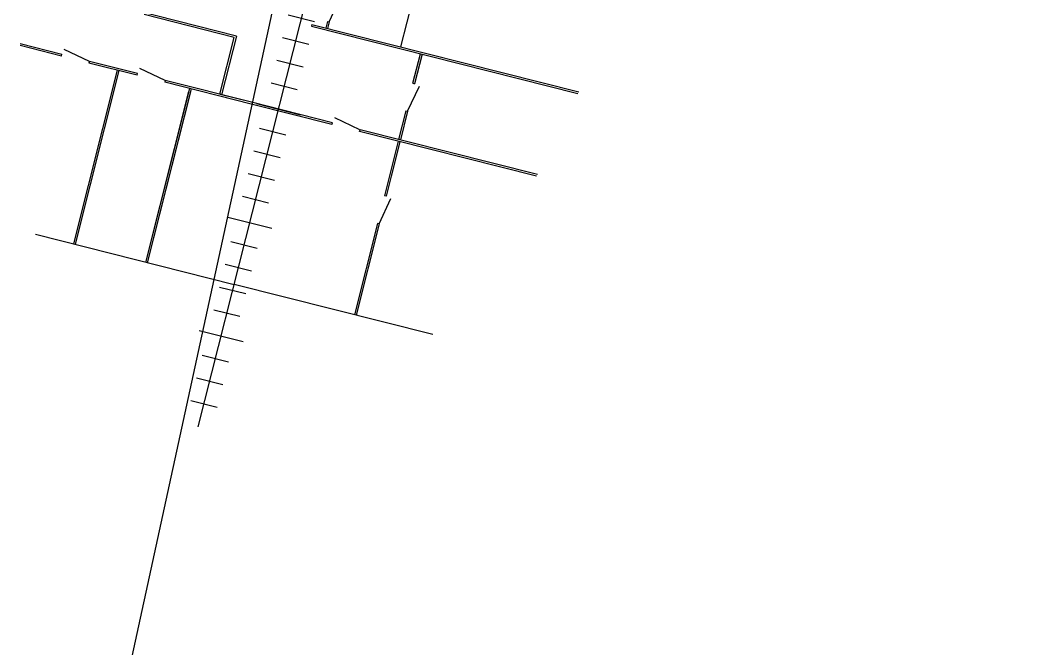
# Model space of a CAD drawing. Header units: metres. Extents: x 267365 to 277461, y 2088854 to 2108025.
# Drawn here: x 273053.9 to 273148.8, y 2095470.9 to 2095530 of the extents above; entities that cross this region are included whole.
import ezdxf

# ---------------------------------------------------------------- set-up
doc = ezdxf.new("R2010")
doc.units = ezdxf.units.M
doc.layers.add('village', color=3, linetype='Continuous')

msp = doc.modelspace()

# ---------------------------------------------------------------- linework, layer by layer
at = {"color": 30}
for p, q in [((273070.689, 2095491.763), (273148.798, 2095800.78)), ((273070.689, 2095491.763), (273148.798, 2095800.78)), ((273070.689, 2095491.763), (273148.798, 2095800.78)), ((273092.262, 2095537.507), (273089.743, 2095527.538)), ((273092.262, 2095537.507), (273089.743, 2095527.538)), ((273092.262, 2095537.507), (273089.743, 2095527.538)), ((273083.018, 2095529.884), (273084.136, 2095532.262)), ((273083.018, 2095529.884), (273084.136, 2095532.262)), ((273083.018, 2095529.884), (273084.136, 2095532.262)), ((273074.289, 2095528.532), (273063.054, 2095531.382)), ((273074.289, 2095528.532), (273063.054, 2095531.382)), ((273074.289, 2095528.532), (273063.054, 2095531.382)), ((273074.085, 2095528.42), (273065.608, 2095530.563)), ((273074.085, 2095528.42), (273065.608, 2095530.563)), ((273074.085, 2095528.42), (273065.608, 2095530.563)), ((273081.639, 2095529.894), (273079.173, 2095530.517)), ((273081.639, 2095529.894), (273079.173, 2095530.517)), ((273081.639, 2095529.894), (273079.173, 2095530.517)), ((273082.861, 2095529.924), (273082.702, 2095529.297)), ((273082.861, 2095529.924), (273082.702, 2095529.297)), ((273082.861, 2095529.924), (273082.702, 2095529.297)), ((273082.861, 2095529.924), (273083.023, 2095529.883)), ((273082.861, 2095529.924), (273083.023, 2095529.883)), ((273082.861, 2095529.924), (273083.023, 2095529.883)), ((273083.023, 2095529.883), (273082.864, 2095529.256)), ((273083.023, 2095529.883), (273082.864, 2095529.256)), ((273083.023, 2095529.883), (273082.864, 2095529.256)), ((273081.397, 2095529.626), (273081.356, 2095529.464)), ((273081.397, 2095529.626), (273081.356, 2095529.464)), ((273081.397, 2095529.626), (273081.356, 2095529.464)), ((273081.356, 2095529.464), (273106.438, 2095523.124)), ((273081.356, 2095529.464), (273106.438, 2095523.124)), ((273081.356, 2095529.464), (273106.438, 2095523.124)), ((273081.397, 2095529.626), (273106.509, 2095523.279)), ((273081.397, 2095529.626), (273106.509, 2095523.279)), ((273081.397, 2095529.626), (273106.509, 2095523.279)), ((273072.729, 2095523.059), (273074.085, 2095528.42)), ((273072.729, 2095523.059), (273074.085, 2095528.42)), ((273072.729, 2095523.059), (273074.085, 2095528.42)), ((273074.289, 2095528.532), (273072.891, 2095523.018)), ((273074.289, 2095528.532), (273072.891, 2095523.018)), ((273074.289, 2095528.532), (273072.891, 2095523.018)), ((273081.099, 2095527.759), (273078.633, 2095528.382)), ((273081.099, 2095527.759), (273078.633, 2095528.382)), ((273081.099, 2095527.759), (273078.633, 2095528.382)), ((273057.812, 2095526.658), (273053.926, 2095527.64)), ((273057.812, 2095526.658), (273053.926, 2095527.64)), ((273057.812, 2095526.658), (273053.926, 2095527.64)), ((273057.853, 2095526.82), (273053.928, 2095527.812)), ((273057.853, 2095526.82), (273053.928, 2095527.812)), ((273057.853, 2095526.82), (273053.928, 2095527.812)), ((273060.448, 2095526.164), (273058.071, 2095527.283)), ((273060.448, 2095526.164), (273058.071, 2095527.283)), ((273060.448, 2095526.164), (273058.071, 2095527.283)), ((273057.812, 2095526.658), (273057.855, 2095526.825)), ((273057.812, 2095526.658), (273057.855, 2095526.825)), ((273057.812, 2095526.658), (273057.855, 2095526.825)), ((273060.448, 2095526.164), (273060.407, 2095526.002)), ((273060.448, 2095526.164), (273060.407, 2095526.002)), ((273060.448, 2095526.164), (273060.407, 2095526.002)), ((273064.942, 2095524.855), (273060.407, 2095526.002)), ((273064.942, 2095524.855), (273060.407, 2095526.002)), ((273064.942, 2095524.855), (273060.407, 2095526.002)), ((273064.983, 2095525.017), (273060.448, 2095526.164)), ((273064.983, 2095525.017), (273060.448, 2095526.164)), ((273064.983, 2095525.017), (273060.448, 2095526.164)), ((273080.56, 2095525.623), (273078.094, 2095526.247)), ((273080.56, 2095525.623), (273078.094, 2095526.247)), ((273080.56, 2095525.623), (273078.094, 2095526.247)), ((273090.901, 2095524.096), (273091.603, 2095526.874)), ((273090.901, 2095524.096), (273091.603, 2095526.874)), ((273090.901, 2095524.096), (273091.603, 2095526.874)), ((273091.76, 2095526.834), (273091.058, 2095524.056)), ((273091.76, 2095526.834), (273091.058, 2095524.056)), ((273091.76, 2095526.834), (273091.058, 2095524.056)), ((273063.068, 2095525.329), (273058.939, 2095508.996)), ((273063.068, 2095525.329), (273058.939, 2095508.996)), ((273063.068, 2095525.329), (273058.939, 2095508.996)), ((273063.23, 2095525.288), (273059.102, 2095508.955)), ((273063.23, 2095525.288), (273059.102, 2095508.955)), ((273063.23, 2095525.288), (273059.102, 2095508.955)), ((273064.942, 2095524.855), (273064.984, 2095525.023)), ((273064.942, 2095524.855), (273064.984, 2095525.023)), ((273064.942, 2095524.855), (273064.984, 2095525.023)), ((273067.578, 2095524.361), (273065.2, 2095525.48)), ((273067.578, 2095524.361), (273065.2, 2095525.48)), ((273067.578, 2095524.361), (273065.2, 2095525.48)), ((273067.578, 2095524.361), (273067.537, 2095524.199)), ((273067.578, 2095524.361), (273067.537, 2095524.199)), ((273067.578, 2095524.361), (273067.537, 2095524.199)), ((273075.661, 2095522.146), (273067.537, 2095524.199)), ((273075.661, 2095522.146), (273067.537, 2095524.199)), ((273075.661, 2095522.146), (273067.537, 2095524.199)), ((273075.702, 2095522.308), (273067.578, 2095524.361)), ((273075.702, 2095522.308), (273067.578, 2095524.361)), ((273075.702, 2095522.308), (273067.578, 2095524.361)), ((273080.02, 2095523.488), (273077.554, 2095524.111)), ((273080.02, 2095523.488), (273077.554, 2095524.111)), ((273080.02, 2095523.488), (273077.554, 2095524.111)), ((273090.901, 2095524.096), (273091.063, 2095524.055)), ((273090.901, 2095524.096), (273091.063, 2095524.055)), ((273090.901, 2095524.096), (273091.063, 2095524.055)), ((273069.859, 2095523.612), (273065.721, 2095507.243)), ((273069.859, 2095523.612), (273065.721, 2095507.243)), ((273069.859, 2095523.612), (273065.721, 2095507.243)), ((273069.786, 2095523.326), (273065.721, 2095507.243)), ((273069.786, 2095523.326), (273065.721, 2095507.243)), ((273069.786, 2095523.326), (273065.721, 2095507.243)), ((273070.021, 2095523.571), (273065.883, 2095507.202)), ((273070.021, 2095523.571), (273065.883, 2095507.202)), ((273070.021, 2095523.571), (273065.883, 2095507.202)), ((273069.948, 2095523.285), (273065.883, 2095507.202)), ((273069.948, 2095523.285), (273065.883, 2095507.202)), ((273069.948, 2095523.285), (273065.883, 2095507.202)), ((273090.397, 2095521.462), (273091.516, 2095523.84)), ((273090.397, 2095521.462), (273091.516, 2095523.84)), ((273090.397, 2095521.462), (273091.516, 2095523.84)), ((273075.661, 2095522.146), (273072.714, 2095522.891)), ((273075.661, 2095522.146), (273072.714, 2095522.891)), ((273075.661, 2095522.146), (273072.714, 2095522.891)), ((273075.702, 2095522.308), (273072.755, 2095523.053)), ((273075.702, 2095522.308), (273072.755, 2095523.053)), ((273075.702, 2095522.308), (273072.755, 2095523.053)), ((273083.28, 2095520.22), (273075.661, 2095522.146)), ((273083.28, 2095520.22), (273075.661, 2095522.146)), ((273083.28, 2095520.22), (273075.661, 2095522.146)), ((273083.321, 2095520.382), (273075.702, 2095522.308)), ((273083.321, 2095520.382), (273075.702, 2095522.308)), ((273083.321, 2095520.382), (273075.702, 2095522.308)), ((273076.18, 2095522.187), (273080.314, 2095521.142)), ((273076.18, 2095522.187), (273080.314, 2095521.142)), ((273076.18, 2095522.187), (273080.314, 2095521.142)), ((273076.18, 2095522.187), (273080.314, 2095521.142)), ((273076.18, 2095522.187), (273080.314, 2095521.142)), ((273076.18, 2095522.187), (273080.314, 2095521.142)), ((273090.24, 2095521.502), (273089.558, 2095518.805)), ((273090.24, 2095521.502), (273089.558, 2095518.805)), ((273090.24, 2095521.502), (273089.558, 2095518.805)), ((273090.402, 2095521.461), (273089.72, 2095518.764)), ((273090.402, 2095521.461), (273089.72, 2095518.764)), ((273090.402, 2095521.461), (273089.72, 2095518.764)), ((273090.24, 2095521.502), (273090.402, 2095521.461)), ((273090.24, 2095521.502), (273090.402, 2095521.461)), ((273090.24, 2095521.502), (273090.402, 2095521.461)), ((273083.28, 2095520.22), (273083.322, 2095520.387)), ((273083.28, 2095520.22), (273083.322, 2095520.387)), ((273083.28, 2095520.22), (273083.322, 2095520.387)), ((273085.916, 2095519.726), (273083.538, 2095520.845)), ((273085.916, 2095519.726), (273083.538, 2095520.845)), ((273085.916, 2095519.726), (273083.538, 2095520.845)), ((273078.94, 2095519.217), (273076.474, 2095519.841)), ((273078.94, 2095519.217), (273076.474, 2095519.841)), ((273078.94, 2095519.217), (273076.474, 2095519.841)), ((273085.882, 2095519.562), (273085.923, 2095519.724)), ((273085.882, 2095519.562), (273085.923, 2095519.724)), ((273085.882, 2095519.562), (273085.923, 2095519.724)), ((273102.546, 2095515.349), (273085.882, 2095519.562)), ((273102.546, 2095515.349), (273085.882, 2095519.562)), ((273102.546, 2095515.349), (273085.882, 2095519.562)), ((273102.625, 2095515.502), (273085.923, 2095519.724)), ((273102.625, 2095515.502), (273085.923, 2095519.724)), ((273102.625, 2095515.502), (273085.923, 2095519.724)), ((273089.517, 2095518.643), (273088.22, 2095513.51)), ((273089.517, 2095518.643), (273088.22, 2095513.51)), ((273089.517, 2095518.643), (273088.22, 2095513.51)), ((273089.679, 2095518.602), (273088.861, 2095515.364)), ((273089.679, 2095518.602), (273088.861, 2095515.364)), ((273089.679, 2095518.602), (273088.861, 2095515.364)), ((273078.401, 2095517.082), (273075.935, 2095517.705)), ((273078.401, 2095517.082), (273075.935, 2095517.705)), ((273078.401, 2095517.082), (273075.935, 2095517.705)), ((273077.861, 2095514.947), (273075.395, 2095515.57)), ((273077.861, 2095514.947), (273075.395, 2095515.57)), ((273077.861, 2095514.947), (273075.395, 2095515.57)), ((273088.861, 2095515.364), (273088.382, 2095513.469)), ((273088.861, 2095515.364), (273088.382, 2095513.469)), ((273088.861, 2095515.364), (273088.382, 2095513.469)), ((273077.321, 2095512.811), (273074.855, 2095513.435)), ((273077.321, 2095512.811), (273074.855, 2095513.435)), ((273077.321, 2095512.811), (273074.855, 2095513.435)), ((273087.721, 2095510.875), (273088.84, 2095513.253)), ((273087.721, 2095510.875), (273088.84, 2095513.253)), ((273087.721, 2095510.875), (273088.84, 2095513.253)), ((273088.382, 2095513.469), (273088.22, 2095513.51)), ((273088.382, 2095513.469), (273088.22, 2095513.51)), ((273088.382, 2095513.469), (273088.22, 2095513.51)), ((273073.481, 2095511.51), (273077.616, 2095510.465)), ((273073.481, 2095511.51), (273077.616, 2095510.465)), ((273073.481, 2095511.51), (273077.616, 2095510.465)), ((273087.564, 2095510.915), (273085.389, 2095502.31)), ((273087.564, 2095510.915), (273085.389, 2095502.31)), ((273087.564, 2095510.915), (273085.389, 2095502.31)), ((273087.726, 2095510.874), (273085.551, 2095502.269)), ((273087.726, 2095510.874), (273085.551, 2095502.269)), ((273087.726, 2095510.874), (273085.551, 2095502.269)), ((273087.726, 2095510.874), (273087.564, 2095510.915)), ((273087.726, 2095510.874), (273087.564, 2095510.915)), ((273087.726, 2095510.874), (273087.564, 2095510.915)), ((273055.373, 2095509.897), (273074.078, 2095505.169)), ((273055.373, 2095509.897), (273074.078, 2095505.169)), ((273055.373, 2095509.897), (273074.078, 2095505.169)), ((273076.242, 2095508.541), (273073.776, 2095509.164)), ((273076.242, 2095508.541), (273073.776, 2095509.164)), ((273076.242, 2095508.541), (273073.776, 2095509.164)), ((273075.702, 2095506.405), (273073.236, 2095507.029)), ((273075.702, 2095506.405), (273073.236, 2095507.029)), ((273075.702, 2095506.405), (273073.236, 2095507.029)), ((273092.783, 2095500.441), (273074.078, 2095505.169)), ((273092.783, 2095500.441), (273074.078, 2095505.169)), ((273092.783, 2095500.441), (273074.078, 2095505.169)), ((273075.162, 2095504.27), (273072.696, 2095504.893)), ((273075.162, 2095504.27), (273072.696, 2095504.893)), ((273075.162, 2095504.27), (273072.696, 2095504.893)), ((273074.622, 2095502.135), (273072.157, 2095502.758)), ((273074.622, 2095502.135), (273072.157, 2095502.758)), ((273074.622, 2095502.135), (273072.157, 2095502.758)), ((273070.782, 2095500.834), (273074.917, 2095499.788)), ((273070.782, 2095500.834), (273074.917, 2095499.788)), ((273070.782, 2095500.834), (273074.917, 2095499.788)), ((273073.543, 2095497.864), (273071.077, 2095498.487)), ((273073.543, 2095497.864), (273071.077, 2095498.487)), ((273073.543, 2095497.864), (273071.077, 2095498.487)), ((273073.003, 2095495.729), (273070.537, 2095496.352)), ((273073.003, 2095495.729), (273070.537, 2095496.352)), ((273073.003, 2095495.729), (273070.537, 2095496.352)), ((273072.463, 2095493.593), (273069.998, 2095494.217)), ((273072.463, 2095493.593), (273069.998, 2095494.217)), ((273072.463, 2095493.593), (273069.998, 2095494.217))]:
    msp.add_line(p, q, dxfattribs=at)
at = {"layer": 'village', "color": 3}
msp.add_line((273122.129, 2095734.942), (273055.09, 2095427.316), dxfattribs=at)

doc.saveas('drawing.dxf')
